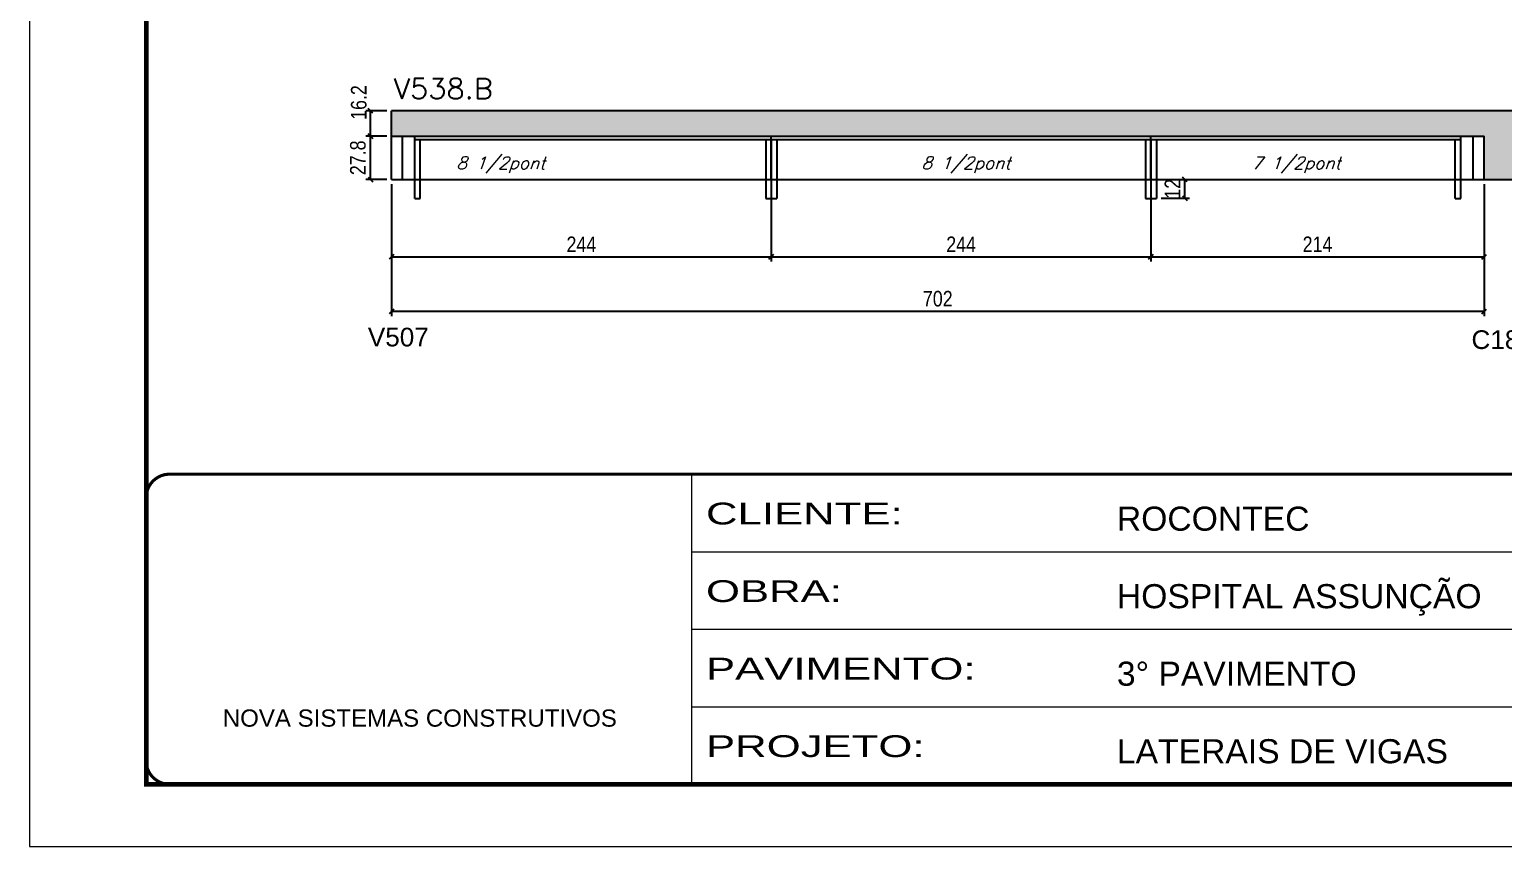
# Model space of a CAD drawing. Extents: x -21493 to -15213, y -12134 to 11887.
# Drawn here: x -21493 to -20546, y -649 to -124 of the extents above; entities that cross this region are included whole.
import ezdxf

# ---------------------------------------------------------------- set-up
doc = ezdxf.new("R2010")
doc.units = 0
doc.linetypes.add('CONTINUO', pattern=[0])
doc.linetypes.add('DASHED', pattern=[0.75, 0.5, -0.25])
for name, color, linetype in [('5', 5, 'Continuous'), ('COTA', 241, 'Continuous'), ('Painéis', 200, 'Continuous'), ('SARR_2.2x7', 40, 'Continuous'), ('SARR_3.5x7', 81, 'Continuous'), ('texto', 7, 'Continuous')]:
    doc.layers.add(name, color=color, linetype=linetype)
for name, color, linetype, lineweight in [('Folhas', 255, 'Continuous', 9), ('SARRAFO DE PRESSAO', 251, 'DASHED', 9), ('Texto Seção', 7, 'Continuous', 15)]:
    doc.layers.add(name, color=color, linetype=linetype, lineweight=lineweight)
doc.styles.add('ARIAL', font='arial.ttf')
doc.styles.add('COTA TECNICA', font='techl___.ttf', dxfattribs={"height": 10})
doc.styles.add('REGUA-120', font='ROMANS.shx', dxfattribs={"height": 15})
doc.styles.add('Romans', font='romans.shx')
doc.styles.get("Standard").update_dxf_attribs({"font": 'arial.ttf'})
doc.styles.add('Tecnologia', font='')
doc.styles.get('Tecnologia').set_extended_font_data('Forgotten Futurist')
doc.dimstyles.new('PAINEL', dxfattribs={"dimtxt": 10, "dimasz": 3, "dimexe": 3, "dimexo": 3, "dimgap": 3, "dimtad": 1, "dimdec": 1, "dimzin": 12, "dimdsep": 46, "dimtxsty": 'COTA TECNICA', "dimblk1": 'OBLIQUE', "dimblk2": 'OBLIQUE', "dimsah": 1, "dimcen": 0.9, "dimclrd": 4, "dimclre": 4, "dimclrt": 240, "dimadec": 1, "dimazin": 3, "dimtfac": 1, "dimtdec": 1, "dimtmove": 0, "dimatfit": 3, "dimfxl": 1, "dimtolj": 1, "dimtzin": 12, "dimarcsym": 0})

# ---------------------------------------------------------------- blocks, each defined once
blk = doc.blocks.new('_Oblique')
at = {"color": 0, "linetype": 'ByBlock', "lineweight": -2}
blk.add_line((-0.5, -0.5), (0.5, 0.5), dxfattribs=at)
blk = doc.blocks.new('*D1467')
at = {"layer": 'COTA', "color": 4, "lineweight": -2, "ltscale": 25, "transparency": 16777216}
for p, q in [((-21260.8, -222.87), (-21260.8, -272.63)), ((-21016.8, -222.87), (-21016.8, -272.63)), ((-21260.8, -269.63), (-21016.8, -269.63))]:
    blk.add_line(p, q, dxfattribs=at)
at = {"layer": 'Defpoints', "color": 0, "ltscale": 25, "transparency": 16777216}
for p in [(-21260.8, -219.87), (-21016.8, -219.87), (-21016.8, -269.63)]:
    blk.add_point(p, dxfattribs=at)
at = {"layer": 'COTA', "color": 4, "lineweight": -2, "ltscale": 25, "transparency": 16777216, "xscale": 3, "yscale": 3, "zscale": 3, "rotation": 180}
blk.add_blockref('_Oblique', (-21260.8, -269.63), dxfattribs=at)
at = {"layer": 'COTA', "color": 4, "lineweight": -2, "ltscale": 25, "transparency": 16777216, "xscale": 3, "yscale": 3, "zscale": 3}
blk.add_blockref('_Oblique', (-21016.8, -269.63), dxfattribs=at)
at = {"layer": 'COTA', "color": 240, "ltscale": 25, "transparency": 16777216, "insert": (-21138.8, -261.56), "char_height": 10, "attachment_point": 5, "style": 'COTA TECNICA'}
blk.add_mtext('\\A1;244', dxfattribs=at)
blk = doc.blocks.new('*D1468')
at = {"layer": 'COTA', "color": 4, "lineweight": -2, "ltscale": 25, "transparency": 16777216}
for p, q in [((-21016.8, -222.87), (-21016.8, -272.63)), ((-20772.8, -222.87), (-20772.8, -272.63)), ((-21016.8, -269.63), (-20772.8, -269.63))]:
    blk.add_line(p, q, dxfattribs=at)
at = {"layer": 'Defpoints', "color": 0, "ltscale": 25, "transparency": 16777216}
for p in [(-21016.8, -219.87), (-20772.8, -219.87), (-20772.8, -269.63)]:
    blk.add_point(p, dxfattribs=at)
at = {"layer": 'COTA', "color": 4, "lineweight": -2, "ltscale": 25, "transparency": 16777216, "xscale": 3, "yscale": 3, "zscale": 3, "rotation": 180}
blk.add_blockref('_Oblique', (-21016.8, -269.63), dxfattribs=at)
at = {"layer": 'COTA', "color": 4, "lineweight": -2, "ltscale": 25, "transparency": 16777216, "xscale": 3, "yscale": 3, "zscale": 3}
blk.add_blockref('_Oblique', (-20772.8, -269.63), dxfattribs=at)
at = {"layer": 'COTA', "color": 240, "ltscale": 25, "transparency": 16777216, "insert": (-20894.8, -261.56), "char_height": 10, "attachment_point": 5, "style": 'COTA TECNICA'}
blk.add_mtext('\\A1;244', dxfattribs=at)
blk = doc.blocks.new('*D1469')
at = {"layer": 'COTA', "color": 4, "lineweight": -2, "ltscale": 25, "transparency": 16777216}
for p, q in [((-21260.8, -222.87), (-21260.8, -307.67)), ((-20558.82, -222.87), (-20558.82, -307.67)), ((-20558.82, -304.67), (-21260.8, -304.67))]:
    blk.add_line(p, q, dxfattribs=at)
at = {"layer": 'Defpoints', "color": 0, "ltscale": 25, "transparency": 16777216}
for p in [(-21260.8, -219.87), (-20558.82, -219.87), (-21260.8, -304.67)]:
    blk.add_point(p, dxfattribs=at)
at = {"layer": 'COTA', "color": 4, "lineweight": -2, "ltscale": 25, "transparency": 16777216, "xscale": 3, "yscale": 3, "zscale": 3, "rotation": 180}
blk.add_blockref('_Oblique', (-21260.8, -304.67), dxfattribs=at)
at = {"layer": 'COTA', "color": 4, "lineweight": -2, "ltscale": 25, "transparency": 16777216, "xscale": 3, "yscale": 3, "zscale": 3}
blk.add_blockref('_Oblique', (-20558.82, -304.67), dxfattribs=at)
at = {"layer": 'COTA', "color": 240, "ltscale": 25, "transparency": 16777216, "insert": (-20909.81, -296.56), "char_height": 10, "attachment_point": 5, "style": 'COTA TECNICA'}
blk.add_mtext('\\A1;702', dxfattribs=at)
blk = doc.blocks.new('*D1470')
at = {"layer": 'COTA', "color": 4, "lineweight": -2, "ltscale": 25, "transparency": 16777216}
for p, q in [((-20772.8, -222.87), (-20772.8, -272.63)), ((-20558.82, -222.87), (-20558.82, -272.63)), ((-20772.8, -269.63), (-20558.82, -269.63))]:
    blk.add_line(p, q, dxfattribs=at)
at = {"layer": 'Defpoints', "color": 0, "ltscale": 25, "transparency": 16777216}
for p in [(-20772.8, -219.87), (-20558.82, -219.87), (-20558.82, -269.63)]:
    blk.add_point(p, dxfattribs=at)
at = {"layer": 'COTA', "color": 4, "lineweight": -2, "ltscale": 25, "transparency": 16777216, "xscale": 3, "yscale": 3, "zscale": 3, "rotation": 180}
blk.add_blockref('_Oblique', (-20772.8, -269.63), dxfattribs=at)
at = {"layer": 'COTA', "color": 4, "lineweight": -2, "ltscale": 25, "transparency": 16777216, "xscale": 3, "yscale": 3, "zscale": 3}
blk.add_blockref('_Oblique', (-20558.82, -269.63), dxfattribs=at)
at = {"layer": 'COTA', "color": 240, "ltscale": 25, "transparency": 16777216, "insert": (-20665.81, -261.56), "char_height": 10, "attachment_point": 5, "style": 'COTA TECNICA'}
blk.add_mtext('\\A1;214', dxfattribs=at)
blk = doc.blocks.new('*D1428')
at = {"layer": 'COTA', "color": 4, "lineweight": -2, "ltscale": 25, "transparency": 16777216}
for p, q in [((-21263.8, -192.07), (-21277.27, -192.07)), ((-21274.27, -219.87), (-21274.27, -192.07)), ((-21263.8, -219.87), (-21277.27, -219.87))]:
    blk.add_line(p, q, dxfattribs=at)
at = {"layer": 'Defpoints', "color": 0, "ltscale": 25, "transparency": 16777216}
for p in [(-21274.27, -192.07), (-21260.8, -192.07), (-21260.8, -219.87)]:
    blk.add_point(p, dxfattribs=at)
at = {"layer": 'COTA', "color": 4, "lineweight": -2, "ltscale": 25, "transparency": 16777216, "xscale": 3, "yscale": 3, "zscale": 3}
for p, rotation in [((-21274.27, -192.07), 90), ((-21274.27, -219.87), 270)]:
    blk.add_blockref('_Oblique', p, dxfattribs=dict(at, rotation=rotation))
at = {"layer": 'COTA', "color": 240, "ltscale": 25, "transparency": 16777216, "insert": (-21282.36, -205.97), "char_height": 10, "attachment_point": 5, "rotation": 90, "style": 'COTA TECNICA'}
blk.add_mtext('\\A1;27.8', dxfattribs=at)
blk = doc.blocks.new('*D1429')
at = {"layer": 'COTA', "color": 4, "lineweight": -2, "ltscale": 25, "transparency": 16777216}
for p, q in [((-21263.8, -175.87), (-21277.27, -175.87)), ((-21274.27, -192.07), (-21274.27, -175.87)), ((-21263.8, -192.07), (-21277.27, -192.07))]:
    blk.add_line(p, q, dxfattribs=at)
at = {"layer": 'Defpoints', "color": 0, "ltscale": 25, "transparency": 16777216}
for p in [(-21274.27, -175.87), (-21260.8, -175.87), (-21260.8, -192.07)]:
    blk.add_point(p, dxfattribs=at)
at = {"layer": 'COTA', "color": 4, "lineweight": -2, "ltscale": 25, "transparency": 16777216, "xscale": 3, "yscale": 3, "zscale": 3}
for p, rotation in [((-21274.27, -175.87), 90), ((-21274.27, -192.07), 270)]:
    blk.add_blockref('_Oblique', p, dxfattribs=dict(at, rotation=rotation))
at = {"layer": 'COTA', "color": 240, "ltscale": 25, "transparency": 16777216, "insert": (-21281.78, -170.46), "char_height": 10, "attachment_point": 5, "rotation": 90, "style": 'COTA TECNICA'}
blk.add_mtext('\\A1;16.2', dxfattribs=at)
blk = doc.blocks.new('*D1437')
at = {"layer": 'COTA', "color": 4, "lineweight": -2, "ltscale": 25, "transparency": 16777216}
for p, q in [((-20766.28, -219.87), (-20747.96, -219.87)), ((-20750.96, -231.85), (-20750.96, -219.87)), ((-20766.28, -231.85), (-20747.96, -231.85))]:
    blk.add_line(p, q, dxfattribs=at)
at = {"layer": 'Defpoints', "color": 0, "ltscale": 25, "transparency": 16777216}
for p in [(-20769.28, -219.87), (-20750.96, -219.87), (-20769.28, -231.85)]:
    blk.add_point(p, dxfattribs=at)
at = {"layer": 'COTA', "color": 4, "lineweight": -2, "ltscale": 25, "transparency": 16777216, "xscale": 3, "yscale": 3, "zscale": 3}
for p, rotation in [((-20750.96, -219.87), 90), ((-20750.96, -231.85), 270)]:
    blk.add_blockref('_Oblique', p, dxfattribs=dict(at, rotation=rotation))
at = {"layer": 'COTA', "color": 240, "ltscale": 25, "transparency": 16777216, "insert": (-20759.02, -225.86), "char_height": 10, "attachment_point": 5, "rotation": 90, "style": 'COTA TECNICA'}
blk.add_mtext('\\A1;12', dxfattribs=at)
blk = doc.blocks.new('9999999999')
at = {"color": 30, "linetype": 'CONTINUO'}
for p, q in [((98564.56, 34230.21), (98564.56, 34429.45)), ((98564.56, 34379.64), (99583.98, 34379.64)), ((98564.56, 34329.83), (99487.98, 34329.83)), ((98564.56, 34280.02), (99487.98, 34280.02))]:
    blk.add_line(p, q, dxfattribs=at)
at = {"color": 30, "linetype": 'CONTINUO', "const_width": 2}
blk.add_lwpolyline([(99583.98, 34230.21), (99583.98, 34414.45, 0.414214), (99568.98, 34429.45), (98228.98, 34429.45, 0.414214), (98213.98, 34414.45), (98213.98, 34245.21, 0.414214), (98228.98, 34230.21), (99583.98, 34230.21)], format="xyb", dxfattribs=at)
at = {"layer": 'Folhas'}
blk.add_lwpolyline([(98138.98, 34190.21), (99623.98, 34190.21), (99623.98, 35240.21), (98138.98, 35240.21)], close=True, dxfattribs=at)
at = {"layer": 'Folhas', "color": 30, "const_width": 3}
blk.add_lwpolyline([(98213.98, 34230.21), (99583.98, 34230.21), (99583.98, 35200.21), (98213.98, 35200.21)], close=True, dxfattribs=at)
at = {"color": 7, "linetype": 'Continuous', "ltscale": 5, "style": 'ARIAL'}
for s, height, p in [('ROCONTEC', 15.483, (98837.68, 34393.13)), ('HOSPITAL ASSUNÇÃO', 15.4829, (98837.68, 34343.32)), ('3° PAVIMENTO', 15.4829, (98837.68, 34293.51)), ('NOVA SISTEMAS CONSTRUTIVOS', 11.0592, (98263.19, 34267.21)), ('LATERAIS DE VIGAS', 15.4829, (98837.68, 34243.7))]:
    blk.add_text(s, height=height, dxfattribs=at).set_placement(p)
at = {"layer": 'Folhas', "color": 7, "style": 'Tecnologia', "width": 1.5}
for s, p in [('CLIENTE:', (98573.65, 34397.17)), ('OBRA:', (98573.65, 34347.31)), ('PAVIMENTO:', (98573.65, 34297.5)), ('PROJETO:', (98573.65, 34247.69))]:
    blk.add_text(s, height=14, dxfattribs=at).set_placement(p)

msp = doc.modelspace()

# ---------------------------------------------------------------- hatches: boundary and pattern name
at = {"layer": 'COTA', "linetype": 'ByBlock'}
h = msp.add_hatch(dxfattribs=at)
h.set_pattern_fill('AR-CONC', color=256, scale=0.03)
h.set_pattern_definition([(50, (-160229.1976, -26011.143), (5.46554007, -0.47817257), [0.5715, -6.2865]), (355, (-160229.1976, -26011.143), (-1.05730264, 5.73170536), [0.4572, -5.02921753]), (100.4514447, (-160228.742, -26011.183), (4.40823741, 5.25353256), [0.48570026, -5.34270734]), (46.1842, (-160229.1976, -26009.619), (8.13237123, -1.26126984), [0.85725, -9.42975]), (96.6355576, (-160228.52, -26009.724), (7.122124, 7.42278374), [0.7285507, -8.01406824]), (351.184151, (-160229.198, -26009.619), (7.122124, 7.42278374), [0.685799, -7.54379196]), (21, (-160228.4356, -26010), (4.54843174, -3.06795595), [0.5715, -6.2865]), (326, (-160228.4356, -26010), (1.85406085, 5.52563898), [0.4572, -5.0292]), (71.451445, (-160228.0566, -26010.256), (6.40249258, 2.45768307), [0.48570026, -5.34269813]), (37.5, (-160229.1976, -26011.1432), (0.092658098, 2.536651166), [0, -4.96824, 0, -5.1054, 0, -5.04825]), (7.5, (-160229.1976, -26011.1432), (2.004589875, 3.005417245), [0, -2.91084, 0, -4.85394, 0, -1.92405]), (327.5, (-160230.8969, -26011.1432), (4.067717855, -0.17186232), [0, -1.905, 0, -5.9436, 0, -7.8867]), (317.5, (-160231.659, -26011.1432), (4.44387544, 0.76279473), [0, -2.4765, 0, -3.94716, 0, -5.6007])])
h.paths.add_polyline_path([(-21260.8, -175.87), (-21260.8, -192.07), (-20558.82, -192.07), (-20558.82, -219.87), (-20533.76, -219.87), (-20533.76, -189.07), (-20381.78, -189.07), (-20381.78, -175.87)])

# ---------------------------------------------------------------- linework, layer by layer
for p, q in [((-20381.78, -175.87), (-21260.8, -175.87)), ((-21260.8, -192.07), (-21260.8, -175.87)), ((-20558.82, -219.87), (-20533.76, -219.87))]:
    msp.add_line(p, q, dxfattribs=at)
at = {"layer": 'Painéis'}
for p, q in [((-21260.8, -192.07), (-20558.82, -192.07)), ((-21260.8, -219.87), (-20558.82, -219.87))]:
    msp.add_line(p, q, dxfattribs=at)
at = {"layer": 'Painéis', "ltscale": 25}
for p, q in [((-21260.8, -219.87), (-21260.8, -192.07)), ((-21016.8, -219.87), (-21016.8, -192.07)), ((-20772.8, -219.87), (-20772.8, -192.07)), ((-20558.82, -219.87), (-20558.82, -192.07))]:
    msp.add_line(p, q, dxfattribs=at)
at = {"layer": 'SARR_2.2x7', "linetype": 'Continuous'}
for p, q in [((-21253.8, -219.87), (-21253.8, -192.07)), ((-21245.8, -194.27), (-21016.8, -194.27)), ((-21016.8, -194.27), (-20772.8, -194.27)), ((-20772.8, -194.27), (-20573.82, -194.27)), ((-20565.82, -219.87), (-20565.82, -192.07))]:
    msp.add_line(p, q, dxfattribs=at)
at = {"layer": 'SARR_3.5x7'}
for p, q in [((-21245.8, -232.07), (-21245.8, -192.07)), ((-21242.3, -232.07), (-21242.3, -194.27)), ((-21020.3, -194.27), (-21020.3, -232.07)), ((-21016.8, -194.27), (-21016.8, -232.07)), ((-21013.28, -194.27), (-21013.28, -232.07)), ((-20776.3, -194.27), (-20776.3, -232.07)), ((-20772.8, -194.27), (-20772.8, -232.07)), ((-20769.28, -194.27), (-20769.28, -232.07)), ((-20577.32, -232.07), (-20577.32, -194.27)), ((-20573.82, -232.07), (-20573.82, -192.07)), ((-21245.8, -232.07), (-21242.3, -232.07)), ((-21020.3, -232.07), (-21013.28, -232.07)), ((-20776.3, -232.07), (-20769.28, -232.07)), ((-20577.32, -232.07), (-20573.82, -232.07))]:
    msp.add_line(p, q, dxfattribs=at)

# ---------------------------------------------------------------- block references
at = {"layer": 'SARRAFO DE PRESSAO', "color": 6, "linetype": 'ByBlock'}
msp.add_blockref('9999999999', (-119632.39, -34838.72), dxfattribs=at)

# ---------------------------------------------------------------- texts
at = {"layer": '5', "linetype": 'Continuous'}
for s, p in [('V507', (-21275.99, -327.17)), ('C18A', (-20566.88, -328.82))]:
    msp.add_text(s, height=12, rotation=0.00004, dxfattribs=at).set_placement(p)
at = {"layer": 'texto', "color": 2, "char_height": 8, "attachment_point": 5, "style": 'Romans'}
for s, insert in [('{\\Q19;\\C256;8 1/2pont}', (-21190.62, -210.59)), ('{\\Q19;\\C256;8 1/2pont}', (-20891.72, -210.59)), ('{\\Q19;\\C256;7 1/2pont}', (-20679.55, -210.59))]:
    msp.add_mtext(s, dxfattribs=dict(at, insert=insert))
at = {"layer": 'Texto Seção', "style": 'REGUA-120', "width": 1.05}
msp.add_text('V538.B', height=13, dxfattribs=at).set_placement((-21259.39, -167.99))

# ---------------------------------------------------------------- dimensions: what is measured, and where the dimension line sits
at = {"layer": 'COTA', "ltscale": 25}
dim = msp.add_linear_dim(base=(-21274.27, -175.87), p1=(-21260.8, -192.07), p2=(-21260.8, -175.87), angle=90, dimstyle='PAINEL', override={"dimtmove": 1}, dxfattribs=at)
dim.commit()
dim.dimension.update_dxf_attribs({"geometry": '*D1429', "text_midpoint": (-21273.68, -170.46), "dimtype": 160})
for base, p1, p2, picture, middle in [((-21274.27, -192.07), (-21260.8, -219.87), (-21260.8, -192.07), '*D1428', (-21274.27, -205.97)), ((-20750.96, -219.87), (-20769.28, -231.85), (-20769.28, -219.87), '*D1437', (-20750.96, -225.86))]:
    dim = msp.add_linear_dim(base=base, p1=p1, p2=p2, angle=90, dimstyle='PAINEL', dxfattribs=at)
    dim.commit()
    dim.dimension.update_dxf_attribs({"geometry": picture, "text_midpoint": middle, "dimtype": 160})
dim = msp.add_linear_dim(base=(-21016.8, -269.63), p1=(-21260.8, -219.87), p2=(-21016.8, -219.87), dimstyle='PAINEL', dxfattribs=at)
dim.commit()
dim.dimension.update_dxf_attribs({"geometry": '*D1467', "text_midpoint": (-21138.8, -269.63), "dimtype": 160})
for base, p1, p2, picture, middle in [((-21260.8, -304.67), (-20558.82, -219.87), (-21260.8, -219.87), '*D1469', (-20909.81, -296.56)), ((-20772.8, -269.63), (-21016.8, -219.87), (-20772.8, -219.87), '*D1468', (-20894.8, -261.56)), ((-20558.82, -269.63), (-20772.8, -219.87), (-20558.82, -219.87), '*D1470', (-20665.81, -261.56))]:
    dim = msp.add_linear_dim(base=base, p1=p1, p2=p2, dimstyle='PAINEL', dxfattribs=at)
    dim.commit()
    dim.dimension.update_dxf_attribs({"geometry": picture, "text_midpoint": middle})

doc.saveas('drawing.dxf')
